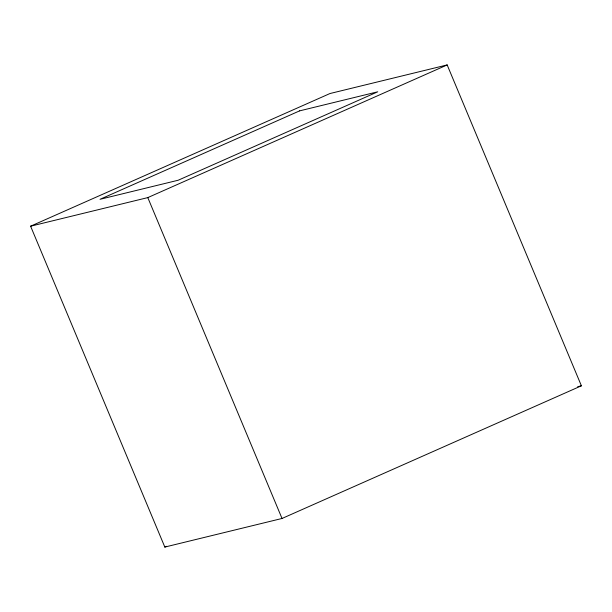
<?xml version="1.0" encoding="UTF-8"?>
<svg xmlns="http://www.w3.org/2000/svg" width="612" height="612" viewBox="0 0 612 612"><rect width="100%" height="100%" fill="white"/><g stroke="black" fill="none" stroke-linecap="round" stroke-linejoin="round"><path stroke-width="0.92" d="M30.6 226.195L329.975 93.529L447.173 64.933L581.4 385.805L282.025 518.471L164.827 547.067L30.6 226.195L147.798 197.6L447.173 64.933M164.827 547.067L166.571 546.294M577.705 386.707L581.4 385.805M147.798 197.6L282.025 518.471M299.612 110.864L100.024 199.305L178.161 180.242L377.742 91.8L299.612 110.864"/></g></svg>
